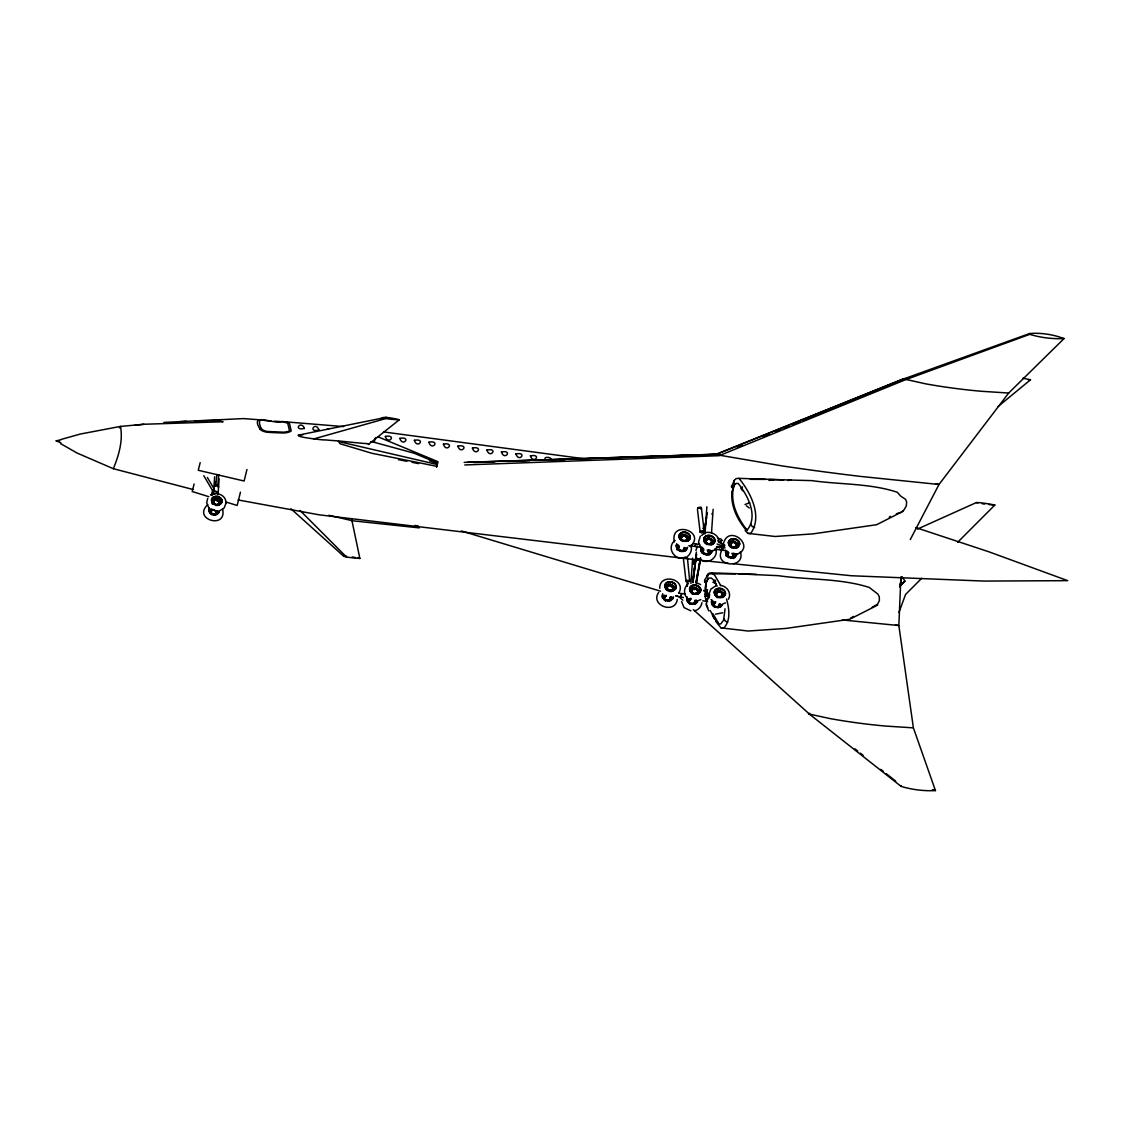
<?xml version="1.0" encoding="UTF-8"?>
<svg xmlns="http://www.w3.org/2000/svg" width="1124" height="1124" viewBox="0 0 1124 1124"><rect width="100%" height="100%" fill="white"/><g stroke="black" fill="none" stroke-linecap="round" stroke-linejoin="round"><path stroke-width="1.5" d="M704.973 589.496L706.209 581.558L708.963 578.115L711.239 577.961L713.417 579.956L717.098 586.152M705.83 589.707L706.293 582.794L707.923 578.101M214.782 484.402L214.881 481.423M900.9 576.977L898.849 625.534L913.391 727.86L935.449 790.579L932.527 789.554M725.05 608.772L723.603 620.083L720.723 624.017L718.601 623.848L716.452 621.656L710.157 610.501M327.225 429.045L328.911 428.623M559.457 459.814L564.754 460.067M216.159 505.603L213.307 502.807L213.448 500.77C215.106 498.396 219.587 499.646 219.63 502.597L219.11 504.254M669.876 590.718L669.834 591.561L671.632 591.491L667.501 589.58L666.953 586.377C668.766 583.89 673.501 585.225 673.515 588.372L671.225 590.676M681.172 551.715L681.214 550.872L682.971 551.645M705.858 555.017L705.9 554.174L707.642 554.947M730.53 558.319L731.921 557.434L732.328 558.249M213.588 492.326L214.642 476.745M218.028 494.855L219.11 479.007M681.228 594.947L681.144 596.156L681.622 593.584M690.909 583.525L692.637 558.094M695.349 545.309L695.278 546.531L695.742 543.946M705.029 533.9L706.87 506.769M711.506 533.043L713.122 509.327M733.41 563.756L851.5 575.755L983.964 581.08L1067.716 580.658L988.811 551.772L915.639 527.535M704.579 582.246L704.762 579.998L708.485 573.858L735.546 573.802M216.567 499.52L216.637 498.62L213.518 499.239L211.874 502.358L212.928 502.442L212.296 501.065M670.255 585.084L670.34 584.129L668.597 584.199L665.984 585.815L665.787 588.653L668.12 591.027M682.324 540.433L686.399 541.009L689.433 539.07A5.156 4.271 15.9 0 0 688.605 534.181L684.923 532.411L681.074 533.141A5.156 4.271 15.9 0 0 679.598 537.736L683.996 541.094L686.525 540.63L687.452 537.623L684.39 535.46L684.46 534.504L681.2 535.122L679.655 537.553L680.849 540.391M694.941 588.386L695.025 587.431L693.269 587.501L690.656 589.116L691.401 593.317L692.806 594.329L695.897 593.978L698.201 591.674C698.173 588.526 693.452 587.192 691.625 589.678L692.173 592.882M709.061 538.761L705.76 540.04L706.293 543.243L708.682 544.395L711.984 543.103L711.478 539.942L709.061 538.761L709.146 537.792L707.389 537.862L704.327 540.855L705.521 543.693M719.613 591.688L719.697 590.732L717.955 590.803L715.342 592.418L716.086 596.619L717.477 597.631L720.582 597.28L722.873 594.975C722.858 591.828 718.124 590.493 716.311 592.98L716.859 596.184M733.747 542.063L733.817 541.094L732.075 541.164L729.462 542.78L730.207 546.995L734.703 547.655L737.007 545.351C736.979 542.204 732.244 540.855 730.431 543.342L730.979 546.545M215.752 486.228L216.876 474.44M217.677 486.495L218.815 474.693M692.82 582.527L696.374 554.202M692.609 582.049L696.374 552.039M692.862 582.204L696.22 555.411M693.016 582.569L696.585 554.118M699.578 559.092L699.592 560.637L699.578 559.092L696.571 558.684L693.185 562.674M659.718 588.358C659.31 572.664 686.357 578.776 679.065 592.629M692.974 562.141L696.627 558.15L699.437 560.061C696.135 556.225 692.089 568.505 692.974 562.141L696.444 558.136L699.437 560.061L699.634 558.558M692.707 564.192L696.178 560.173L696.444 558.136M731.471 486.903L734.253 480.426L733.761 482.716M901.448 576.963L900.057 585.787M704.439 529.264L707.277 513.134M704.523 530.106L706.56 516.998M716.016 621.67L720.99 627.894L723.687 628.105C731.134 620.588 729.083 608.196 726.526 598.952M745.1 530.514L747.881 533.352L750.593 533.563C762.957 516.647 750.649 492.481 738.974 478.36L736.164 478.557L733.747 480.917M703.413 528.603L703.259 527.859L705.043 532.804M900.015 587.206L901.532 577.469M704.72 530.121L706.476 517.827M696.009 582.625L697.948 570.908M698.566 567.704L699.072 564.276M696.163 582.991L700.364 558.01M212.113 495.628L212.52 493.211L214.909 494.068M696.206 582.541L700.252 559.345M696.402 583.005L700.744 558.164M246.957 469.481L244.119 481.016L198.26 470.268L200.184 462.624M240.452 492.186L237.164 505.477L225.502 501.852M194.101 483.994L192.218 491.525L208.853 496.696M370.737 441.662L374.166 442.294L375.514 437.573M436.519 467.303L437.306 464.535L340.67 442.027M701.109 509.341L701.446 508.174L697.793 508.203M701.826 532.818L700.154 532.214L700.477 531.048L704.13 531.048L703.793 532.228M703.287 532.383L703.512 531.582L701.053 531.582L701.952 532.748M689.743 581.6L687.396 557.56L685.752 556.984L683.743 557.588L683.406 558.754L686.09 581.6L686.427 580.434L690.08 580.434M705.38 595.973C705.38 599.696 704.664 593.795 708.022 595.411M722.1 545.969L719.318 546.966L721.973 546.404M704.355 591.631L709.778 594.877L706.476 599.78L707.094 600.244L709.483 596.858M718.489 541.979L723.912 545.224L720.596 550.128L721.229 550.591L723.21 548.624M721.229 550.591L724.559 546.376M727.481 551.477L725.135 550.17M218.716 504.058L218.829 502.316M681.018 538.593L682.226 536.26L684.361 535.825M678.222 548.4L678.713 546.77M666.897 588.217L668.106 585.885L670.241 585.463M664.101 598.024L666.321 595.313M705.689 541.88L706.912 539.562L709.033 539.127M702.907 551.701L703.399 550.072M691.569 591.519L692.777 589.187L694.913 588.765M688.773 601.326L691.007 598.614M727.579 555.003L728.788 552.671M716.255 594.821L717.463 592.489L719.599 592.067M713.459 604.628L715.679 601.916M225.741 503.735L224.252 507.865L218.969 511.265M695.911 550.423L697.498 546.025M723.392 543.847C728.436 522.899 757.197 546.981 736.29 554.582M721.552 550.676C713.824 567.1 746.041 569.109 740.365 551.729M709.272 593.472L710.874 589.06L716.494 585.435M681.622 539.942L681.074 536.738L684.39 535.46M677.927 549.453L678.896 546.489M665.563 600.862L663.61 597.968L665.914 595.678M683.547 551.111L684.474 548.105L685.485 548.006M669.426 600.75L670.34 597.743M702.612 552.755L702.753 550.591L701.727 550.212L701.545 553.036M690.248 604.164L688.295 601.27L690.6 598.966L690.234 598.165M707.024 554.891L709.005 553.57L708.499 550.423M694.098 604.052L695.025 601.045M727.284 556.057L727.439 553.893L726.413 553.5L726.216 556.338M714.92 607.466L712.967 604.572L715.271 602.267M731.71 558.192L733.677 556.872L733.171 553.725M718.784 607.339L719.697 604.347M216.201 504.831L219.236 504.957L220.697 502.639L219.573 500.011L216.637 498.62M676.859 549.748L677.055 546.91L678.081 547.29M664.762 596.113L664.031 595.481L662.935 596.535L662.486 597.912L663.61 597.968M686.525 540.63L687.27 541.276L688.324 540.18L688.52 537.342L684.46 534.504M672.405 590.269L673.15 590.915L674.203 589.805L674.4 586.967L670.34 584.129M711.211 543.932L711.942 544.578L713.009 543.482L713.192 540.644L709.146 537.792M697.091 593.57L697.821 594.203L698.875 593.107L699.072 590.269L695.025 587.431M735.883 547.233L736.627 547.88L737.681 546.784L737.878 543.946L733.817 541.094M721.763 596.872L722.493 597.504L723.561 596.408L723.758 593.57L719.697 590.732M209.19 508.09L208.657 509.678L210.033 512.98L213.743 514.722M676.732 544.058L676.17 545.758C676.226 550.929 684.052 553.12 687.003 548.99L687.565 547.248L685.612 550.268L683.729 550.999M726.09 550.662L725.528 552.362C725.584 557.532 733.41 559.724 736.361 555.593L736.923 553.851L734.97 556.872L728.788 557.026L725.935 554.188L726.174 550.718L714.386 549.088M207.743 498.382L206.647 502.625L208.994 508.329M677.28 599.415C675.355 614.8 649.56 605.33 658.706 592.362M701.966 602.717C701.278 606.567 698.692 610.009 694.688 610.754M728.422 599.232C731.935 593.205 726.849 585.899 720.287 585.379M209.275 508.132L208.741 509.692C208.811 514.483 216.117 516.548 218.843 512.713L219.377 511.083L217.55 513.921L215.78 514.595M676.817 544.114L676.255 545.772L677.674 549.243L681.537 551.041M667.459 600.75L665.268 600.118L662.373 597.237L662.696 593.739M687.368 597.041L686.806 598.699C686.876 603.799 694.66 605.991 697.554 601.916M718.967 607.227L722.156 605.176C719.374 609.377 711.408 607.115 711.408 601.986L712.054 600.342M707.516 576.626L708.485 573.858M898.933 612.468L905.565 594.456L921.68 578.312M211.396 494.883L212.703 490.275L217.747 491.975L214.515 491.539M1029.795 333.463L903.766 378.928L925.6 383.832A520.918 430.913 15.9 0 0 981.266 391.264L1008.678 393.035L1064.077 338.549L1058.19 336.596A70.278 58.139 15.9 0 0 1033.518 333.294L1029.317 333.645L1030.427 334.559A85.986 71.135 15.9 0 0 1064.077 338.549M700.322 536.12L698.524 542.035L701.011 548.091M717.857 546.306L714.92 549.987L711.618 551.28M734.829 483.559C728.436 499.787 737.218 517.953 747.418 530.542M119.425 427.865L120.493 426.418L143.9 424.254L223.114 421.753L218.084 420.488L194.916 420.826M733.649 486.664L732.693 488.49L731.429 486.018M706.743 581.206L705.802 583.033L704.523 580.56M910.271 539.59L938.99 484.486L1008.678 393.035M217.803 499.899L218.239 499.126M682.254 541.403L682.689 540.686M706.926 544.704L707.361 543.988M731.612 548.006L732.047 547.29M685.696 535.853L686.216 535.038M671.576 585.492L672.096 584.663M710.382 539.155L710.888 538.34M696.248 588.793L696.768 587.964M735.054 542.456L735.574 541.642M720.934 592.095L721.453 591.266M211.762 514.764L212.169 514.132L210.441 513.808M679.458 551.182L679.894 550.507L678.053 550.156M665.338 600.806L665.773 600.132L663.933 599.794M704.144 554.483L704.565 553.809L702.739 553.458M690.024 604.108L690.445 603.433L688.619 603.096M728.816 557.785L729.251 557.111L727.411 556.759M714.695 607.41L715.131 606.735L713.29 606.398M60.513 443.573L77.12 453.07L113.327 468.694C118.779 455.642 123.134 440.636 120.493 426.418L80.352 434.033L61.23 439.4M720.99 541.361L721.692 540.461C716.409 545.028 727.017 538.466 717.702 538.593M706.673 591.196C709.019 587.318 703.863 594.526 707.628 589.875L706.94 590.255M685.485 536.612L685.963 535.909L687.368 536.893M710.157 539.913L710.649 539.211L712.054 540.194M734.843 543.215L735.321 542.513L736.726 543.496M720.737 541.754L721.692 540.461L721.004 540.813M903.822 378.774L715.777 454.56L782.009 465.898A2224.466 1840.157 15.9 0 0 861.125 476.478L938.99 484.486L935.561 483.854M693.044 563.672L696.43 559.654M708.907 555.242L709.975 554.146L709.005 553.57M733.593 558.544L734.646 557.434L733.677 556.872M706.926 590.803L707.08 590.24M900.099 586.082L904.918 581.066L902.052 576.724M697.47 601.874L694.295 603.925M218.548 504.353L220.276 503.931M686.328 541.361L688.071 541.051M711 544.662L712.757 544.353M735.686 547.964L737.428 547.655M900.184 585.871L904.918 581.066M690.248 546.686C706.968 531.062 669.511 519.724 674.386 541.894M687.452 556.521C690.81 553.935 692.342 549.186 691.007 545.126M957.648 542.302L994.852 505.041A80.422 34.942 4.9 0 0 981.477 502.864A17.197 7.475 4.9 0 0 976.363 502.568L917.451 529.095M742.514 486.917L740.955 488.476L742.655 490.781M207.687 504.676C191.979 519.414 227.245 529.868 222.608 509.088M675.131 540.433C666.195 546.7 673.866 560.707 684.137 557.813M688.506 583.468C684.207 586.672 682.9 593.725 686.89 597.715M701.685 535.558L703.062 534.209M706.856 575.46L709.258 573.1L712.068 572.903L756.607 574.378M210.455 511.111L213.56 509.903M681.678 536.682L679.851 537.089L680.947 536.036M679.093 545.758L677.308 545.997L678.418 544.929M706.364 539.984L704.523 540.391M703.779 549.06L701.994 549.299L703.09 548.231M664.972 595.397L663.188 595.622M728.45 552.362L726.666 552.601L727.776 551.533M689.658 598.699L687.874 598.923M714.33 602L712.546 602.225M210.862 511.308L212.492 510.282M216.159 513.05L214.529 514.061L211.509 513.204L211.059 510.619L212.689 509.608M215.288 514.385L216.426 512.193L215.696 510.465M681.299 537.679L682.015 536.991M678.517 547.5L679.233 546.798M686.919 539.59L684.024 540.686M685.991 541.009L687.2 538.691L685.5 536.162M684.137 549.341C682.577 551.477 678.46 550.409 678.432 547.669M705.984 540.981L706.701 540.293M703.188 550.802L703.905 550.1M711.59 542.892L708.71 543.988M710.663 544.311L711.871 541.993L710.171 539.464M667.178 587.318L667.895 586.616M708.822 552.643C707.263 554.778 703.146 553.711 703.104 550.971M664.382 597.125L666.111 596.043M670.016 598.98C668.457 601.101 664.34 600.033 664.312 597.294M730.656 544.283L731.373 543.594M727.86 554.09L728.591 553.401M736.276 546.194L733.382 547.29M735.349 547.613L736.557 545.295L734.857 542.766M733.494 555.944C731.935 558.08 727.818 557.012 727.79 554.273M689.068 600.427L690.796 599.345M694.688 602.281C693.129 604.403 689.026 603.335 688.984 600.595M713.74 603.728L715.468 602.633M719.374 605.583C717.814 607.705 713.698 606.637 713.67 603.897M209.5 510.76L211.958 509.172M998.196 406.424L1030.483 379.8A80.422 53.221 2.7 0 0 1022.756 378.24M889.253 517.195L890.391 516.267M368.321 444.486L399.329 419.758A84.328 79.453 23.6 0 0 386.038 417.341L298.141 435.185M218.801 500.602L219.573 500.011M686.806 536.64L687.621 536.008M711.478 539.942L712.307 539.309M672.686 586.264L673.501 585.646M736.164 543.243L736.979 542.611M697.358 589.566L698.187 588.948M722.029 592.868L722.858 592.25M697.147 590.297L697.934 589.819M721.833 593.598L722.606 593.121L721.201 592.151M213.911 503.763L213.181 504.184L212.352 502.906L212.113 501.529L213.124 501.754M666.729 590.016L667.501 589.58M850.601 618.074L853.636 616.43M900.886 785.55L901.785 786.589A85.986 71.135 15.9 0 0 935.449 790.579M903.022 511.336L876.664 524.711L812.905 533.886L775.11 536.485L747.881 533.352M877.675 605.091L849.758 619.254L785.999 628.428L748.219 631.028L720.99 627.894M668.063 600.862L669.806 599.696L670.143 597.111M692.749 604.164L694.491 602.998L694.829 600.413M281.829 421.641C274.888 424.984 248.854 411.215 260.136 429.312M217.283 504.437L218.225 504.03M215.443 499.913L213.813 500.953L214.066 504.212M737.021 447.043L741.882 445.076M762.929 436.491L769.406 433.864M775.869 431.223L780.73 429.242M783.976 427.921L788.823 425.954M792.069 424.633L800.162 421.331M803.407 420.011L827.686 410.119M830.931 408.799L905.396 378.479M669.651 600.708L672.883 598.614L673.445 596.886L672.798 598.572C669.932 602.647 662.177 600.497 662.134 595.397M715.904 454.405L903.991 378.662M210.497 494.925C216.314 491.371 225.798 494.996 225.938 502.316M731.007 542.611L729.139 543.356L731.05 542.695M690.333 589.678L692.215 588.948M715.019 592.98L716.887 592.25M697.498 600.904L700.8 599.612M722.17 604.206L725.486 602.914M722.676 612.763L715.567 614.14M383.635 417.313L385.911 418.549A90.693 85.452 23.6 0 0 399.329 419.758M715.061 593.022L716.929 592.334M1029.739 334.348L905.312 379.8L719.107 455.712L464.76 464.957M896.348 513.78L901.279 512.221L904.019 509.874L906.267 506.053L906.646 502.021L905.635 499.379L900.605 496.021L897.331 492.27C870.116 483.236 840.162 484.655 811.865 480.622L769.125 479.47M872.21 607.269L877.563 604.206L879.375 600.581L879.291 596.774L877.956 594.16L869.259 587.431C840.176 578.143 808.311 580.012 778.215 575.671L738.637 573.872M313.694 438.95L385.911 418.549M687.902 582.134L689.462 580.967L687.003 580.967L687.424 586.349M219.447 501.543L220.459 501.262M687.452 537.623L688.52 537.342M712.124 540.925L713.192 540.644M736.81 544.227L737.878 543.946M673.332 587.262L674.4 586.967M698.004 590.564L699.072 590.269M722.69 593.865L723.758 593.57M787.854 480.538L791.057 479.681M212.113 503.735L213.715 504.451M60.851 442.758L56.2 440.847L61.061 439.709M380.938 418.521L386.038 417.341M705.254 596.408L707.895 595.846M769.013 480.482L774.169 479.597M711.97 541.67L712.953 541.515L713.206 542.99L712.11 542.78M736.641 544.971L737.625 544.817L737.878 546.292L736.796 546.081M673.164 587.993L674.147 587.852M697.849 591.294L698.819 591.154M723.505 594.456L722.521 594.596L722.676 595.706M178.098 421.809L186.373 421.261M716.227 454.307L719.205 454.307L708.682 454.658M134.894 425.308L143.9 424.254M212.352 502.906L213.307 502.807M216.468 511.884L217.424 511.785L217.663 513.162L215.85 510.956M679.908 539.014L680.933 538.916M704.593 542.316L705.605 542.218M729.265 545.618L730.291 545.519M709.146 551.406L710.157 551.308L710.424 552.769M733.832 554.708L734.843 554.61L735.096 556.071M665.787 588.653L666.799 588.54M690.473 591.955L691.485 591.842M715.145 595.256L716.157 595.144M216.623 485.652L214.909 485.821L217.03 484.627L218.182 485.006L218.548 487.212L218.14 486.256M163.893 422.413L243.501 418.592L258.59 419.716M809.687 713.29L808.521 713.909L830.313 718.643A520.918 430.913 15.9 0 0 885.993 726.09L913.391 727.86M750.298 479.33L765.767 479.386M699.437 560.061L696.178 560.173M707.137 538.747L708.893 538.677M731.822 542.049L733.565 541.979M473.668 462.512L494.715 461.809M506.994 461.402L529.797 460.629M540.321 460.278L564.866 459.463M573.633 459.168L599.949 458.283M606.96 458.058L635.018 457.117M642.043 456.878L670.101 455.937M675.355 455.768L703.427 454.827M733.719 542.428L730.867 543.552L730.53 546.152M667.094 600.511L668.443 600.455M691.766 603.799L693.115 603.757M716.452 607.101L718.194 607.887M464.156 462.386L716.747 454.237M467.317 462.343L717.449 454.208M302.988 434.735C285.117 435.901 326.227 440.636 325.187 439.877A350.14 349.662 -10.5 0 0 338.394 440.917L347.878 441.873A274.748 138.069 12.6 0 0 369.206 443.783M705.942 532.509C711.787 531.512 718.953 535.277 719.037 541.754M693.592 589.524L694.702 589.524M281.436 421.514L343.649 426.586M681.032 551.224L683.926 550.072L684.263 547.472M705.703 554.525L708.612 553.373L708.331 549.903M730.389 557.827L733.284 556.675L733.017 553.205M669.904 590.311L672.784 589.229L672.925 587.36L671.379 585.801M694.59 593.612L697.47 592.517L697.597 590.662L696.051 589.102M719.262 596.914L722.142 595.818L722.268 593.964L720.737 592.404M716.269 607.452L719.163 606.3L719.501 603.714M738.974 478.36L783.512 479.836M282.391 421.556L287.73 423.242L289.444 430.632A7.784 1.925 5.1 0 1 289.051 431.082A7.629 1.883 5.1 0 1 287.618 431.588L286.086 431.855A7.643 3.569 4.1 0 1 283.304 432.178L267.835 431.504A7.573 3.541 4.1 0 1 262.173 429.508C259.419 426.418 256.989 417.144 264.238 420.348M679.444 538.466L680.526 538.522M704.116 541.768L705.212 541.824M728.802 545.07L730.08 546.236M665.31 588.105L666.406 588.147M689.995 591.407L691.091 591.449M714.667 594.708L715.763 594.751M219.63 502.597L220.697 502.639M687.649 538.747L688.773 538.803M712.321 542.049L713.459 542.105M737.007 545.351L738.131 545.407M676.606 548.273L677.744 548.329M701.278 551.575L702.416 551.631M725.964 554.877L727.087 554.933M673.515 588.372L674.653 588.428M698.201 591.674L699.339 591.73M722.873 594.975L724.011 595.032M688.295 601.27L687.157 601.214L687.607 599.837L688.633 600.216M712.967 604.572L711.843 604.515L712.293 603.138L713.304 603.518M270.982 420.98L264.744 420.573M274.34 421.191L280.607 421.57M684.867 548.498L685.991 548.582M721.229 604.824L720.105 604.726L719.95 603.616M56.2 440.847L59.361 441.1M419.28 527.887L352.599 520.791L328.868 515.27M728.197 563.222L700.407 560.328M842.312 619.956L898.849 625.534L895.421 624.888M346.515 556.197L343.775 556.254L346.501 557.04A90.693 59.474 12.5 0 0 359.863 558.431L351.686 519.4M693.452 559.499L319.216 514.834L238.119 499.955M414.784 525.456L418.114 525.892M383.537 431.925L586.377 459.056M692.707 543.538L699.535 544.452M716.55 546.728L725.036 547.866M688.829 545.66L702.472 547.486M678.587 593.177L685.415 594.09M701.025 507.121L698.046 507.598L697.456 509.369L700.154 532.214M702.739 600.792L705.984 601.326M683.42 597.532L676.044 595.959M398.472 459.674L406.916 461.304M411.974 462.287L418.521 463.622M374.166 442.294L414.124 453.197L437.573 463.046L436.8 466.32L371.819 453.253L340.165 443.769L338.338 441.296M729.012 544.157L730.094 544.395M704.327 540.855L705.408 541.094M679.655 537.553L680.737 537.792M684.657 549.229L685.738 549.467L685.289 550.844L684.319 550.268M714.892 593.781L715.974 594.02M690.206 590.479L691.288 590.718M665.534 587.178L666.616 587.416M719.894 605.457L720.976 605.696L720.526 607.072L719.557 606.51M695.222 602.155L696.304 602.394L695.84 603.771L694.871 603.209M670.536 598.853L671.618 599.092L671.168 600.469L670.199 599.907M219.433 503.271L220.416 503.496M192.864 489.46L113.327 468.694M216.23 504.437L214.263 503.538L213.546 501.81M216.328 500.587L217.368 500.882M701.278 560.145C708.991 564.599 718.784 556.83 715.693 548.428M690.881 610.838L684.08 607.62L681.58 601.565M692.131 604.052L688.183 602.197L686.722 598.685M692.791 593.514L699.002 593.458L700.898 590.437C700.814 585.267 693.016 582.991 690.08 587.178L689.518 588.878C689.546 594.076 697.372 596.282 700.28 592.025L700.786 590.325C700.744 585.253 693.058 583.089 690.15 587.135L689.63 588.793C689.574 593.837 697.105 595.889 699.985 592.011A5.156 4.271 15.9 0 0 699.156 587.107L695.475 585.337L691.625 586.068A5.156 4.271 15.9 0 0 690.15 590.662L693.241 593.627M716.775 607.283L712.911 605.471L711.492 602M461.318 530.949L660.561 591.182M675.622 595.734L678.98 596.746L682.872 600.244M216.539 499.871L218.449 500.798L219.166 502.526M218.084 500.602L216.019 499.969L218.028 500.658M429.466 460.798L437.489 463.299L437.953 461.683L377.58 436.646M717.562 596.661L723.603 596.661L725.472 593.627C725.416 588.498 717.632 586.349 714.752 590.479L714.19 592.179C714.232 597.378 722.015 599.542 725.008 595.467L725.584 593.739C725.5 588.611 717.8 586.349 714.822 590.437L714.316 592.095C714.288 597.083 721.833 599.457 724.671 595.313A5.156 4.271 15.9 0 0 723.828 590.409L720.161 588.639L716.311 589.369A5.156 4.271 15.9 0 0 714.836 593.964L717.913 596.928M286.311 421.795L289.458 423.383L291.172 430.801A9.47 2.332 5.1 0 1 289.627 431.813L288.896 431.981A9.385 4.384 4.1 0 1 282.349 432.979L268.875 432.389A9.315 4.341 4.1 0 1 260.122 429.312M546.152 460.278C541.262 456.484 552.334 456.133 551.266 460.447M736.656 546.39L737.681 546.784M711.984 543.103L713.009 543.482M687.298 539.801L688.324 540.18M722.535 596.029L723.561 596.408M697.864 592.727L698.875 593.107M691.429 590.409L690.403 590.03L691.499 588.962L692.244 589.608M673.178 589.426L674.203 589.805M662.935 596.535L663.947 596.914M213.349 509.551L214.487 509.987M717.126 544.002L723.547 546.489M704.593 594.273L709.427 596.142M754.611 527.577L752.195 526.552L750.93 524.065M727.72 622.12L725.289 621.094L724.025 618.607M712.869 582.204L716.044 583.595M697.4 583.117L700.645 584.62M729.462 542.78L730.431 543.342M704.79 539.478L705.76 540.04M680.104 536.176L681.074 536.738M715.342 592.418L716.311 592.98M690.656 589.116L691.625 589.678M665.984 585.815L666.953 586.377M212.534 500.236L213.448 500.77M717.674 540.742L724.868 545.323M703.54 590.395L709.3 594.048M731.85 553.317L733.579 555.776M707.179 550.015L708.893 552.474M214.614 510.563L216.23 512.881M671.154 586.559L672.096 587.206M731.345 546.292L732.286 546.981M706.673 542.99L707.614 543.679M681.987 539.689L682.928 540.377M678.994 550.24L679.936 550.929M717.224 595.931L718.166 596.619M714.232 606.468L715.159 607.157M692.553 592.629L693.48 593.317M689.546 603.167L690.487 603.855M667.867 589.327L668.808 590.016M664.874 599.865L665.801 600.553M211.312 513.879L212.197 514.525M749.286 508.034L746.392 505.772M711.071 599.612L713.29 601.368M901.097 786.379L810.025 714.625L693.255 609.587M854.957 748.865L857.682 751.015M860.394 753.164L863.12 755.328M880.78 769.336L883.492 771.486M886.218 773.649L895.73 781.194M713.389 602.085L714.119 602.717M688.717 598.783L689.448 599.415M290.933 508.751L343.86 556.38M712.068 572.903L714.92 575.53L720.751 585.562M300.108 510.507L346.501 557.04M730.558 541.726L731.246 542.555M705.886 538.424L706.574 539.253M681.2 535.122L681.889 535.951M716.438 591.35L717.126 592.179M691.766 588.049L692.44 588.878M667.08 584.747L667.768 585.576M213.518 499.239L214.164 500.011M216.974 511.434L218.056 512.966M216.876 511.518L217.944 513.078M733.944 553.275L734.843 554.61M709.272 549.973L710.157 551.308M708.752 610.922L706.265 604.867M216.581 510.535L217.424 511.785M718.208 622.738L712.799 613.507M207.378 477.489L214.375 489.291M203.767 475.705L213.504 492.129M712.349 615.109L714.555 619.183M217.466 504.774L217.803 505.547M706.041 603.63L707.783 607.761M714.962 579.843L715.609 581.459M214.951 498.691L215.302 499.562M702.851 530.514L704.031 533.816M703.526 527.887L704.678 531.188M732.075 541.164L732.398 542.105M707.389 537.862L707.713 538.803M717.955 590.803L718.278 591.73M682.718 534.56L683.041 535.502M693.269 587.501L693.592 588.428M668.597 584.199L668.921 585.126M226.219 503.285L225.91 503.482M706.785 598.769L707.516 601.396M705.493 598.151L706.841 603.026M696.29 600.047L696.543 601.523L695.419 601.424L695.278 600.314M671.618 596.746L671.871 598.221L670.747 598.123L670.592 597.013M719.29 604.431L719.444 605.4M694.618 601.143L694.773 602.099M684.052 548.203L684.221 549.172M669.932 597.842L670.101 598.797M701.446 508.174L704.13 531.048M705.788 591.266L706.265 595.917M705.043 593.837L705.338 596.718M707.319 513.542L706.996 512.881M719.444 546.517L719.43 548.175M712.026 513.556L712.096 514.399M734.098 554.357A5.156 4.271 15.9 0 1 735.152 555.93M737.147 544.452A5.873 4.861 15.9 0 1 738.285 546.109M745.015 504.55A42.459 35.125 15.9 0 1 749.806 502.779M1030.483 379.8A80.422 53.221 2.7 0 1 1028.207 379.701M977.922 502.976A17.197 7.475 4.9 0 1 976.363 502.568M994.852 505.041A80.422 34.942 4.9 0 1 989.148 504.564M984.61 504.058A80.422 34.942 4.9 0 1 982.348 503.763M352.093 556.956A84.328 55.301 12.5 0 1 355.437 557.532M357.657 557.968A84.328 55.301 12.5 0 1 359.863 558.431M216.721 511.546A4.847 4.004 15.9 0 1 217.705 513.036M304.393 428.441C292.479 431.11 301.218 419.547 304.393 428.511M318.977 429.986C307.4 433.021 315.38 420.713 318.977 429.972M731.949 492.059C730.628 505.674 737.063 519.063 745.507 529.306L747.615 529.474C758.236 515.438 747.685 495.22 738.145 483.418L735.869 483.573L733.789 485.61L731.949 492.059M385.321 436.449C388.131 445.596 397.446 434.384 385.363 436.379M399.835 438.388C402.687 447.563 411.918 436.238 399.863 438.318M414.349 440.327C417.159 449.474 426.474 438.276 414.377 440.257M428.862 442.266C431.911 451.525 440.72 440.06 428.961 442.139M443.376 444.219C446.354 453.422 455.318 442.111 443.46 444.078M457.875 446.158C460.714 455.318 469.987 444.008 457.918 446.088M472.389 448.097C475.494 457.356 484.275 445.877 472.487 447.956M486.903 450.036C489.938 459.379 498.859 447.577 486.903 450.036M501.416 451.974C504.423 461.304 513.373 449.586 501.416 451.974M515.93 453.913C518.881 463.2 527.957 451.637 515.93 453.913M530.43 455.866C533.464 465.196 542.386 453.408 530.43 455.866M213.405 514.483L213.363 515.27L215.049 515.213L213.405 514.483M216.398 499.449L216.356 500.236L218 499.955L216.398 499.449M670.087 585.014L670.044 585.843L668.344 585.07L670.087 585.014M694.773 588.316L694.73 589.145L693.016 588.372L694.773 588.316M222.074 501.318L220.374 504.297C217.002 506.334 211.509 504.226 211.41 500.011L211.944 498.424C214.698 494.49 222.06 496.541 222.13 501.416L221.597 503.046C218.716 506.671 211.607 504.76 211.565 499.941L212.043 498.382C214.754 494.56 222.004 496.541 222.074 501.318M690.234 537.398L689.714 539.098C686.764 543.173 679.275 540.981 678.966 535.951L679.528 534.251C682.465 530.064 690.262 532.34 690.347 537.497L689.785 539.239C687.129 542.737 681.046 541.67 679.275 537.806L679.584 534.209C682.493 530.163 690.178 532.312 690.234 537.398M676.114 587.023L675.594 588.723C672.714 592.741 664.86 590.704 664.832 585.576L665.394 583.876C668.344 579.689 676.142 581.965 676.226 587.135L675.65 588.864C672.63 593.008 664.972 590.676 664.958 585.492L665.464 583.834C668.373 579.787 676.058 581.951 676.114 587.023M714.92 540.7L714.4 542.4C711.759 545.927 705.942 544.733 703.961 541.094L704.2 537.553C707.137 533.366 714.948 535.642 715.019 540.799L714.457 542.541C711.464 546.615 703.61 544.452 703.75 539.169L704.27 537.511C707.179 533.464 714.864 535.614 714.92 540.7M739.592 544.002L739.072 545.702C736.178 549.959 728.352 547.753 728.324 542.555L728.886 540.855C731.822 536.668 739.62 538.944 739.704 544.1L737.808 547.135C734.169 549.018 728.478 546.966 728.436 542.471L728.942 540.813C731.85 536.766 739.536 538.916 739.592 544.002M712.251 550.549L711.689 552.291C708.738 556.422 700.912 554.23 700.842 549.06L701.404 547.36C698.861 553.106 708.429 557.04 711.59 552.235L712.251 550.549M671.843 585.548L671.365 586.25L673.248 586.517L671.843 585.548M216.567 513.246L215.794 514.019L216.482 514.623L217.466 513.626L216.567 513.246M684.572 549.552L683.757 550.381L684.488 551.027L685.542 549.959L684.572 549.552M709.244 552.853L708.429 553.682L709.16 554.329L710.213 553.261L709.244 552.853M670.452 599.176L669.637 600.019L670.368 600.652L671.421 599.584L670.452 599.176M733.93 556.155L733.115 556.984L733.846 557.63L734.899 556.563L733.93 556.155M695.124 602.478L694.309 603.321L695.039 603.953L696.093 602.886L695.124 602.478M719.81 605.78L718.995 606.623L719.725 607.255L720.779 606.187L719.81 605.78M221.316 502.906L216.511 504.802L212.057 501.697A4.847 4.004 15.9 0 1 213.448 497.384L217.058 496.668L220.529 498.297A4.847 4.004 15.9 0 1 221.316 502.906M714.105 542.372L709.005 544.367L704.284 541.023A5.156 4.271 15.9 0 1 705.76 536.443L709.595 535.712L713.276 537.483A5.156 4.271 15.9 0 1 714.105 542.372M675.313 588.709L670.213 590.704L665.478 587.36A5.156 4.271 15.9 0 1 666.953 582.766L670.803 582.035L674.484 583.806A5.156 4.271 15.9 0 1 675.313 588.709M738.791 545.674L733.691 547.669L728.956 544.325A5.156 4.271 15.9 0 1 730.431 539.745L734.281 539.014L737.962 540.784A5.156 4.271 15.9 0 1 738.791 545.674M211.41 509.678L209.738 509.903L210.778 508.905L211.41 509.678M667.558 586.307L665.717 586.728L666.827 585.66L667.558 586.307M731.036 543.285L729.209 543.693L730.305 542.639L731.036 543.285M716.915 592.91L715.075 593.332L716.185 592.264L716.915 592.91M219.335 500.868L219.25 502.231L220.206 502.119L219.335 500.868M667.53 585.646L665.661 586.377L667.572 585.73M214.712 499.506L213.293 500.068L215.091 500.278L214.712 499.506M217.649 510.956L216.834 512.249L217.901 512.333L217.649 510.956M710.41 550.423L709.399 550.69L709.553 551.8L710.677 551.884L710.41 550.423M735.096 553.725L734.07 553.991L734.225 555.101L735.349 555.186L735.096 553.725M688.267 538.213L687.284 538.368L687.438 539.478L688.52 539.689L688.267 538.213M210.511 512.46L209.556 512.558L209.359 511.195L210.511 512.46M678.137 548.723L677.126 548.835L676.901 547.374L678.137 548.723M702.809 552.024L701.798 552.137L701.587 550.676L702.809 552.024M727.495 555.326L726.483 555.439L726.259 553.977L727.495 555.326M664.017 598.347L662.991 598.46L662.781 596.999L664.017 598.347M688.689 601.649L687.677 601.762L687.466 600.3L688.689 601.649M713.375 604.951L712.349 605.063L712.138 603.602L713.375 604.951"/></g></svg>
